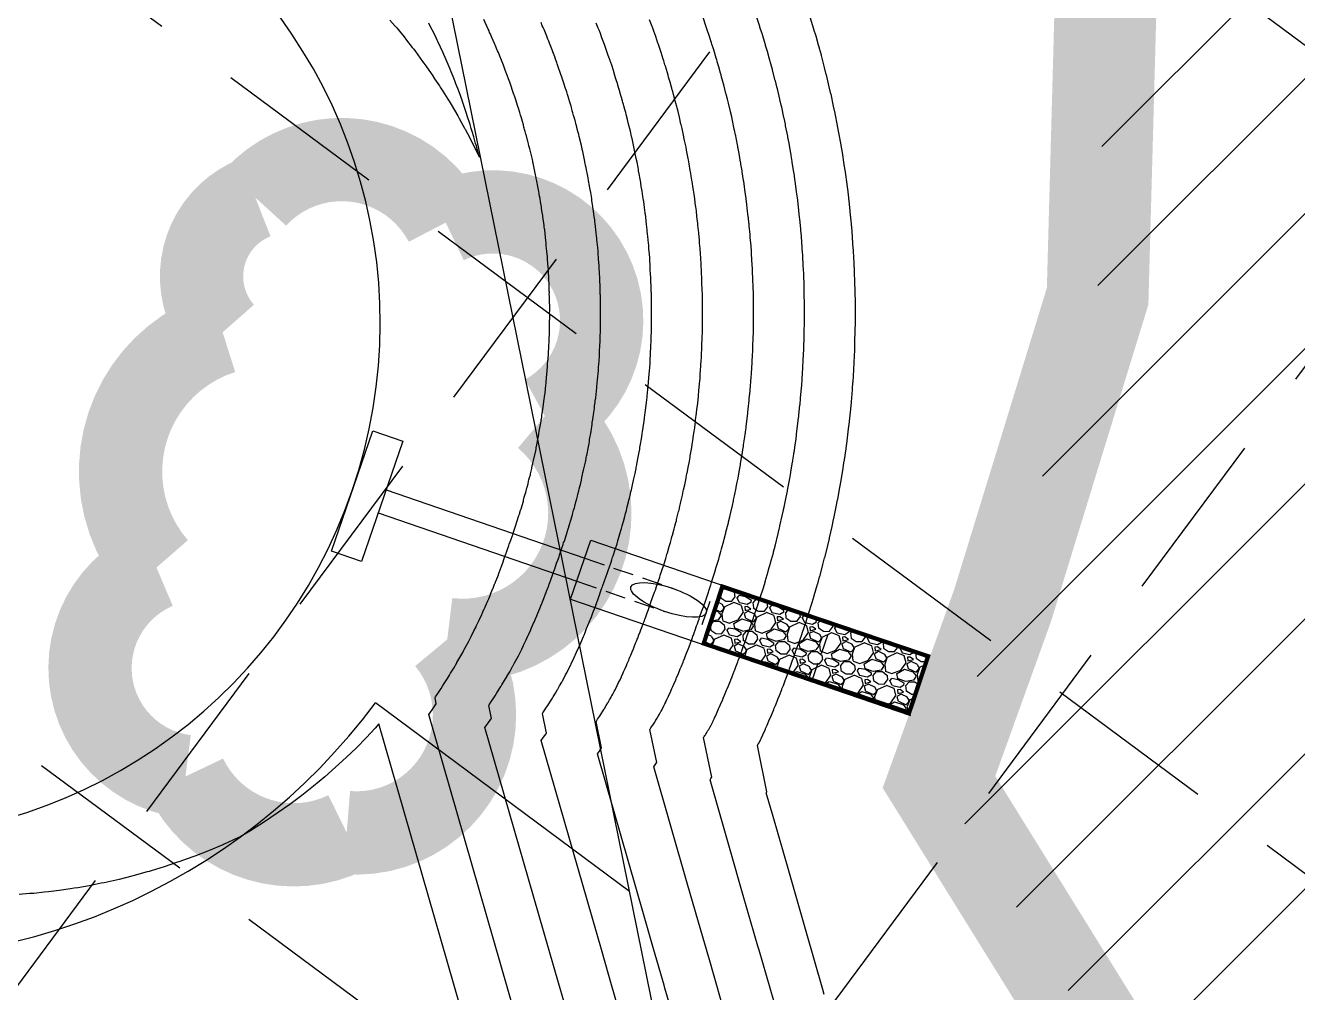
# Model space of a CAD drawing. Header units: feet. Extents: x 2260 to 6199, y 3666 to 7344.
# Drawn here: x 4883.5 to 4983.3, y 4806.1 to 4882 of the extents above; entities that cross this region are included whole.
import ezdxf

# ---------------------------------------------------------------- set-up
doc = ezdxf.new("R2010")
doc.units = ezdxf.units.FT
doc.header["$LTSCALE"] = 40
doc.header["$MEASUREMENT"] = 0
for name, pattern in [('ACAD_ISO02W100', [15, 12, -3]), ('HIDDEN', [0.375, 0.25, -0.125]), ('TIGHTER', [0.06, 0.04, -0.02])]:
    doc.linetypes.add(name, pattern=pattern)
for name, color, linetype in [('BOUNDARY-LINE', 1, 'CONTINUOUS'), ('EOP-PROP', 4, 'CONTINUOUS'), ('GRID', 254, 'HIDDEN'), ('INLET', 3, 'CONTINUOUS'), ('INLET PROTECTION', 5, 'CONTINUOUS'), ('LEGEND', 7, 'CONTINUOUS'), ('PC', 43, 'CONTINUOUS'), ('POND', 5, 'CONTINUOUS'), ('ST-ROW', 2, 'CONTINUOUS'), ('STORM', 3, 'CONTINUOUS')]:
    doc.layers.add(name, color=color, linetype=linetype)

msp = doc.modelspace()

# ---------------------------------------------------------------- hatches: boundary and pattern name
at = {"layer": 'LEGEND', "linetype": 'ACAD_ISO02W100'}
h = msp.add_hatch(dxfattribs=at)
h.set_pattern_fill('GRAVEL', color=240, scale=2.67485, angle=-17.20409, style=0)
h.set_pattern_definition([(210.80871, (4715.2967, 4760.78858), (-27.56176676, -16.66727418), [0.359864, -35.62656]), (167.76561, (4714.98761, 4760.60426), (31.453187594, -6.93873849), [0.617537, -61.136164]), (115.30631, (4714.3841, 4760.73513), (16.84893709, -36.0184508), [0.435433, -43.107964]), (250.06961, (4713.1898, 4760.40489), (18.37830129, 50.31223799), [0.562355, -55.67314]), (275.62961, (4712.9981, 4759.87621), (-3.28199094, 34.61781879), [0.551434, -54.592006]), (340.06961, (4713.05219, 4759.32744), (-50.31223799, 18.37830129), [0.562355, -55.67314]), (20.49011, (4713.58087, 4759.13574), (-41.128786273, -15.26662317), [0.743686, -73.624835]), (55.05121, (4714.2775, 4759.39607), (35.291667266, 50.675612556), [0.702116, -69.509503]), (104.22551, (4714.6797, 4759.97157), (-10.15633935, 39.54645476), [0.56426, -55.861757]), (158.03231, (4714.54104, 4760.51852), (27.31571718, -11.2578766), [0.64419, -31.565268]), (205.193308, (4713.94363, 4760.75951), (-39.36477514, -18.612954092), [0.833077, -82.474644]), (121.61001, (4715.7115, 4759.5961), (-13.13925406, 20.8691124), [0.28434, -28.1497]), (154.26511, (4715.56247, 4759.83824), (31.63487945, -15.39540006), [0.540954, -53.554533]), (207.7959, (4715.0752, 4760.0731), (-0.791157, -2.55517), [0.37828, -3.404527]), (185.9945, (4714.99125, 4760.43513), (14.3581623, 1.1545573), [0.20371, -20.167337]), (274.5973, (4714.78865, 4760.41386), (-0.1816979, 8.4566664), [0.28809, -14.116418]), (13.7597, (4714.81174, 4760.1267), (9.24781975, 2.7368758), [0.46791, -15.129012]), (144.361, (4715.2662, 4760.238), (4.3191844, -4.13748), [0.338344, -8.120274]), (359.18541, (4713.30665, 4760.87273), (27.925166685, -0.24608253), [0.473983, -46.924474]), (53.14211, (4713.78059, 4760.86599), (-18.9233957, -24.94224603), [0.397646, -39.366855]), (275.9945, (4715.42445, 4760.74902), (-1.1545573, 14.3581623), [0.40742, -19.963629]), (326.40641, (4715.467, 4760.34383), (-23.17823572, 15.57706262), [0.473983, -46.924474]), (322.23991, (4712.81613, 4759.28852), (-11.1935415, 9.06611576), [0.457078, -22.396848]), (277.57101, (4713.1775, 4759.00863), (-4.07309721, 32.06265312), [0.38298, -37.91504]), (49.59731, (4714.65885, 4758.18594), (9.0661277, 11.1935319), [0.40742, -19.963629]), (0.14991, (4714.92292, 4758.4962), (-36.3818334, 0.0643795), [0.448388, -44.390265]), (52.23991, (4713.4068, 4758.5736), (-9.06611576, -11.1935415), [0.22854, -22.625388]), (84.1058, (4714.50554, 4758.2334), (0.6094654, 11.0118354), [0.13639, -13.50272]), (148.7597, (4714.51954, 4758.3691), (6.8743545, -4.9286363), [0.551434, -10.477253]), (168.80491, (4714.04807, 4758.65507), (26.34285149, -5.356402824), [0.51103, -50.591902]), (286.486, (4714.7405, 4759.8967), (-0.9728592, 5.9014961), [0.385772, -9.258535]), (335.95311, (4714.85001, 4759.52682), (41.855560377, -18.56002947), [0.67351, -66.677485]), (43.74131, (4715.46507, 4759.25237), (-15.7587782, -14.72155954), [0.275392, -27.26387]), (72.7959, (4715.664, 4759.4428), (-1.764012, 3.346327), [0.16049, -2.51436]), (103.05231, (4714.0207, 4758.74755), (4.68256364, -21.05081747), [0.3716, -36.7886]), (30.80871, (4713.93677, 4759.10955), (27.56176676, 16.66727418), [0.719727, -35.266695]), (342.7959, (4714.555, 4759.4782), (3.346327, 1.764012), [0.69546, -1.97939]), (308.10071, (4715.21928, 4759.27247), (-20.01357452, 25.7977752), [0.42293, -41.870156]), (236.8505, (4715.48025, 4758.93966), (-5.7197977, -9.42952156), [0.389463, -19.083737]), (190.44191, (4715.26728, 4758.61358), (-56.459787835, -10.51973402), [0.634113, -62.777316]), (158.22201, (4714.64367, 4758.49865), (-32.426052716, 12.840198803), [0.67085, -66.414042])])
h.paths.add_polyline_path([(4954.311, 4832.461), (4938.16, 4837.936), (4936.695, 4833.463), (4952.827, 4828.031)])
at = {"layer": 'POND'}
h = msp.add_hatch(dxfattribs=at)
h.set_pattern_fill('ANSI31', color=256, scale=60, style=0)
edge = h.paths.add_edge_path()
edge.add_line((4863.353, 6262.326), (4832.613, 6283.584))
edge.add_line((4832.613, 6283.584), (4828.951, 6094.848))
edge.add_line((4828.951, 6094.848), (4828.265, 6021.936))
edge.add_line((4828.265, 6021.936), (4847.632, 5898.393))
edge.add_line((4847.632, 5898.393), (4848.09, 5787.699))
edge.add_line((4848.09, 5787.699), (4853.68, 5749.385))
edge.add_line((4853.68, 5749.385), (4869.801, 5688.769))
edge.add_line((4869.801, 5688.769), (4874.377, 5637.74))
edge.add_line((4874.377, 5637.74), (4884.838, 5598.232))
edge.add_line((4884.838, 5598.232), (4879.893, 5563.291))
edge.add_line((4879.893, 5563.291), (4875.071, 5535.802))
edge.add_line((4875.071, 5535.802), (4886.827, 5492.93))
edge.add_line((4886.827, 5492.93), (4883.048, 5458.457))
edge.add_line((4883.048, 5458.457), (4889.304, 5416.552))
edge.add_line((4889.304, 5416.552), (4906.429, 5313.795))
edge.add_line((4906.429, 5313.795), (4892.003, 5244.123))
edge.add_line((4892.003, 5244.123), (4898.159, 5209.036))
edge.add_line((4898.159, 5209.036), (4893.387, 5196.187))
edge.add_line((4893.387, 5196.187), (4908.411, 5098.29))
edge.add_line((4908.411, 5098.29), (4924.305, 5022.584))
edge.add_line((4924.305, 5022.584), (4923.267, 4983.396))
edge.add_line((4923.267, 4983.396), (4937.517, 4964.849))
edge.add_line((4937.517, 4964.849), (4969.271, 4921.35))
edge.add_line((4969.271, 4921.35), (4967.618, 4860.729))
edge.add_line((4967.618, 4860.729), (4960.155, 4836.434))
edge.add_line((4960.155, 4836.434), (4955.165, 4822.588))
edge.add_line((4955.165, 4822.588), (4971.989, 4795.467))
edge.add_line((4971.989, 4795.467), (4979.836, 4773.672))
edge.add_line((4979.836, 4773.672), (4989.694, 4738.399))
edge.add_line((4989.694, 4738.399), (4988.655, 4699.211))
edge.add_line((4988.655, 4699.211), (4985.504, 4689.558))
edge.add_line((4985.504, 4689.558), (4978.631, 4658.686))
edge.add_line((4978.631, 4658.686), (4976.821, 4640.048))
edge.add_line((4976.821, 4640.048), (4998.817, 4615.764))
edge.add_line((4998.817, 4615.764), (5014.409, 4588.232))
edge.add_line((5014.409, 4588.232), (5041.935, 4510.338))
edge.add_line((5041.935, 4510.338), (5037.43, 4487.518))
edge.add_line((5037.43, 4487.518), (5039.129, 4428.436))
edge.add_line((5039.129, 4428.436), (5050.174, 4396.851))
edge.add_line((5050.174, 4396.851), (5077.994, 4337.697))
edge.add_line((5077.994, 4337.697), (5172.268, 4069.55))
edge.add_line((5172.268, 4069.55), (5191.801, 4095.126))
edge.add_line((5191.801, 4095.126), (5125.439, 4396.171))
edge.add_line((5125.439, 4396.171), (5117.339, 4487.528))
edge.add_line((5117.339, 4487.528), (5073.413, 4643.969))
edge.add_line((5073.413, 4643.969), (5064.898, 4695.709))
edge.add_line((5064.898, 4695.709), (5032.387, 4796.886))
edge.add_line((5032.387, 4796.886), (5027.788, 4859.492))
edge.add_line((5027.788, 4859.492), (5015.99, 4975.615))
edge.add_line((5015.99, 4975.615), (4999.412, 5007.169))
edge.add_line((4999.412, 5007.169), (4995.839, 5066.284))
edge.add_line((4995.839, 5066.284), (4938.691, 5327.031))
edge.add_line((4938.691, 5327.031), (4957.398, 5595.005))
edge.add_line((4957.398, 5595.005), (4940.454, 5946.721))
edge.add_line((4940.454, 5946.721), (4931.046, 6032.46))
edge.add_line((4931.046, 6032.46), (4906.393, 6095.713))
edge.add_line((4906.393, 6095.713), (4865.821, 6172.045))
edge.add_line((4865.821, 6172.045), (4864.54, 6247.036))

# ---------------------------------------------------------------- linework, layer by layer
at = {"layer": 'BOUNDARY-LINE', "color": 7}
msp.add_line((4981.654, 4563.471), (4903.355, 4949.766), dxfattribs=at)
at = {"layer": 'EOP-PROP', "color": 7}
msp.add_arc((4870.809, 4858.639), 40.5, 271.97371, 133.38201, dxfattribs=at)
at = {"layer": 'GRID', "linetype": 'HIDDEN', "ltscale": 1.35}
for p, q in [((2897.226, 6427.283), (5499.659, 4498.112)), ((2866.11, 6385.308), (5468.543, 4456.137)), ((2834.994, 6343.334), (5437.427, 4414.162)), ((5576.301, 5742.11), (4487.115, 4272.809)), ((5618.275, 5710.994), (4529.089, 4241.693))]:
    msp.add_line(p, q, dxfattribs=at)
at = {"layer": 'INLET', "color": 7}
msp.add_lwpolyline([(4910.728, 4850.174), (4913.092, 4849.359), (4909.835, 4839.905), (4907.471, 4840.719)], close=True, dxfattribs=at)
at = {"layer": 'INLET PROTECTION', "color": 170, "ltscale": 100, "const_width": 6.539}
msp.add_lwpolyline([(4893.742, 4839.426, 0.520567), (4893.742, 4839.426, 0.765195), (4896.02, 4823.024, 0.417879), (4908.672, 4818.617, 0.6649), (4916.566, 4833.784, 0.744833), (4924.229, 4851.314, 0.975642), (4916.446, 4866.512, 0.520567), (4901.503, 4868.479, 0.520567), (4898.939, 4857.898, 0.540264), (4893.742, 4839.426)], format="xyb", close=True, dxfattribs=at)
at = {"layer": 'LEGEND', "color": 240, "const_width": 0.334}
msp.add_lwpolyline([(4954.311, 4832.461), (4938.16, 4837.936), (4936.695, 4833.463), (4952.827, 4828.031)], close=True, dxfattribs=at)
at = {"layer": 'PC', "color": 43, "flags": 128}
for points, elevation in [([(4912.072, 4882.418), (4912.448, 4881.971), (4912.605, 4881.793), (4912.812, 4881.541), (4913.175, 4881.089), (4913.377, 4880.833), (4913.805, 4880.272), (4913.934, 4880.118), (4914.069, 4879.94), (4914.624, 4879.174), (4914.733, 4879.037), (4914.886, 4878.817), (4915.292, 4878.227), (4915.382, 4878.107), (4915.579, 4877.811), (4915.946, 4877.25), (4916.019, 4877.147), (4916.215, 4876.839), (4916.61, 4876.2), (4916.667, 4876.116), (4916.719, 4876.035), (4916.869, 4875.789), (4917.395, 4874.886), (4917.501, 4874.696), (4917.925, 4873.927), (4917.951, 4873.884), (4917.975, 4873.843), (4918.147, 4873.516), (4918.49, 4872.855), (4918.502, 4872.833), (4918.68, 4872.479), (4919.025, 4871.77), (4919.087, 4871.64), (4919.062, 4871.736), (4919.052, 4871.778), (4918.921, 4872.289), (4918.85, 4872.544), (4918.794, 4872.723), (4918.794, 4872.723), (4918.794, 4872.723), (4918.742, 4872.936), (4918.653, 4873.253), (4918.529, 4873.669), (4918.529, 4873.67), (4918.45, 4873.909), (4918.45, 4873.91), (4918.366, 4874.212), (4918.366, 4874.214), (4918.143, 4874.906), (4918.143, 4874.907), (4918.077, 4875.088), (4918.06, 4875.166), (4918.059, 4875.167), (4917.735, 4876.111), (4917.734, 4876.113), (4917.675, 4876.256), (4917.674, 4876.258), (4917.595, 4876.493), (4917.391, 4877.052), (4917.39, 4877.054), (4917.245, 4877.414), (4917.243, 4877.417), (4917.161, 4877.642), (4917.161, 4877.643), (4917.027, 4877.988), (4916.882, 4878.338), (4916.881, 4878.341), (4916.784, 4878.564), (4916.783, 4878.566), (4916.645, 4878.914), (4916.402, 4879.471), (4916.4, 4879.475), (4916.296, 4879.7), (4916.295, 4879.703), (4916.244, 4879.834), (4916.242, 4879.838), (4915.826, 4880.742), (4915.825, 4880.745), (4915.78, 4880.826), (4915.687, 4881.03), (4915.685, 4881.035), (4915.389, 4881.645), (4915.388, 4881.648), (4915.236, 4881.937), (4915.234, 4881.942), (4915.119, 4882.175)], 545), ([(4921.921, 4804.22), (4915.112, 4827.881), (4915.385, 4828.266), (4915.653, 4828.654), (4915.707, 4828.732), (4915.606, 4829.224), (4915.648, 4829.287), (4915.817, 4829.536), (4916.077, 4829.929), (4916.2, 4830.117), (4916.334, 4830.325), (4916.586, 4830.724), (4916.74, 4830.974), (4916.773, 4831.026), (4916.834, 4831.127), (4917.078, 4831.532), (4917.318, 4831.94), (4917.323, 4831.95), (4917.33, 4831.962), (4917.553, 4832.351), (4917.784, 4832.765), (4917.852, 4832.89), (4917.877, 4832.936), (4918.011, 4833.182), (4918.233, 4833.602), (4918.358, 4833.843), (4918.451, 4834.024), (4918.664, 4834.449), (4918.825, 4834.777), (4918.841, 4834.811), (4918.873, 4834.877), (4919.077, 4835.307), (4919.277, 4835.74), (4919.301, 4835.792), (4919.315, 4835.824), (4919.473, 4836.175), (4919.489, 4836.21), (4919.515, 4836.271), (4919.706, 4836.708), (4919.722, 4836.744), (4919.747, 4836.804), (4919.822, 4836.977), (4919.933, 4837.244), (4919.949, 4837.279), (4919.974, 4837.34), (4920.155, 4837.782), (4920.17, 4837.817), (4920.194, 4837.878), (4920.287, 4838.113), (4920.313, 4838.175), (4920.328, 4838.211), (4920.385, 4838.358), (4920.409, 4838.419), (4920.58, 4838.865), (4920.595, 4838.9), (4920.617, 4838.962), (4920.758, 4839.338), (4920.775, 4839.383), (4920.789, 4839.419), (4920.811, 4839.481), (4920.82, 4839.507), (4920.982, 4839.956), (4920.995, 4839.992), (4921.017, 4840.054), (4921.174, 4840.505), (4921.185, 4840.535), (4921.197, 4840.571), (4921.222, 4840.642), (4921.395, 4841.159), (4921.436, 4841.272), (4921.564, 4841.582), (4921.586, 4841.649), (4921.733, 4842.078), (4921.772, 4842.192), (4921.846, 4842.451), (4921.867, 4842.519), (4921.931, 4842.664), (4922.198, 4843.501), (4922.235, 4843.616), (4922.255, 4843.685), (4922.255, 4843.736), (4922.329, 4843.934), (4922.364, 4844.05), (4922.54, 4844.644), (4922.559, 4844.713), (4922.614, 4844.962), (4922.693, 4845.201), (4922.726, 4845.319), (4922.825, 4845.677), (4922.842, 4845.747), (4922.906, 4845.997), (4922.944, 4846.197), (4922.974, 4846.315), (4923.032, 4846.494), (4923.089, 4846.716), (4923.105, 4846.787), (4923.199, 4847.191), (4923.244, 4847.439), (4923.272, 4847.558), (4923.287, 4847.629), (4923.347, 4847.832), (4923.509, 4848.597), (4923.535, 4848.718), (4923.54, 4848.808), (4923.553, 4848.88), (4923.577, 4848.93), (4923.732, 4849.742), (4923.756, 4849.865), (4923.767, 4849.937), (4923.79, 4850.136), (4923.811, 4850.259), (4923.863, 4850.498), (4923.936, 4850.923), (4923.946, 4850.996), (4923.947, 4851.003), (4923.981, 4851.229), (4923.997, 4851.405), (4924.014, 4851.522), (4924.055, 4851.717), (4924.095, 4851.985), (4924.104, 4852.058), (4924.153, 4852.432), (4924.172, 4852.665), (4924.188, 4852.789), (4924.196, 4852.863), (4924.24, 4853.124), (4924.31, 4853.761), (4924.324, 4853.886), (4924.331, 4854.061), (4924.337, 4854.135), (4924.356, 4854.192), (4924.367, 4854.319), (4924.445, 4855.189), (4924.449, 4855.263), (4924.449, 4855.41), (4924.475, 4855.635), (4924.484, 4855.762), (4924.518, 4856.261), (4924.522, 4856.336), (4924.529, 4856.687), (4924.536, 4856.814), (4924.537, 4856.89), (4924.557, 4857.097), (4924.573, 4857.411), (4924.582, 4857.75), (4924.586, 4857.879), (4924.583, 4858.094), (4924.583, 4858.169), (4924.602, 4858.486), (4924.603, 4858.616), (4924.608, 4859.167), (4924.607, 4859.244), (4924.599, 4859.45), (4924.61, 4859.562), (4924.608, 4859.693), (4924.599, 4860.562), (4924.596, 4860.639), (4924.583, 4860.73), (4924.579, 4860.861), (4924.583, 4861.052), (4924.579, 4861.128), (4924.561, 4861.715), (4924.537, 4862.01), (4924.531, 4862.141), (4924.528, 4862.357), (4924.522, 4862.433), (4924.504, 4862.791), (4924.483, 4863.092), (4924.473, 4863.224), (4924.451, 4863.42), (4924.444, 4863.496), (4924.441, 4863.651), (4924.426, 4863.866), (4924.414, 4863.998), (4924.37, 4864.479), (4924.342, 4864.696), (4924.333, 4864.773), (4924.326, 4864.939), (4924.311, 4865.072), (4924.215, 4865.933), (4924.205, 4866.01), (4924.191, 4866.046), (4924.185, 4866.16), (4924.167, 4866.294), (4924.074, 4867.002), (4924.062, 4867.079), (4924.018, 4867.316), (4923.998, 4867.449), (4923.972, 4867.668), (4923.959, 4867.745), (4923.898, 4868.145), (4923.853, 4868.406), (4923.816, 4868.581), (4923.793, 4868.715), (4923.777, 4868.792), (4923.755, 4868.962), (4923.712, 4869.208), (4923.686, 4869.342), (4923.606, 4869.76), (4923.557, 4869.975), (4923.54, 4870.052), (4923.505, 4870.267), (4923.477, 4870.402), (4923.311, 4871.175), (4923.292, 4871.253), (4923.273, 4871.306), (4923.277, 4871.323), (4923.246, 4871.457), (4923.049, 4872.296), (4923.028, 4872.374), (4922.976, 4872.553), (4922.941, 4872.687), (4922.893, 4872.902), (4922.871, 4872.979), (4922.758, 4873.42), (4922.748, 4873.455), (4922.687, 4873.674), (4922.639, 4873.827), (4922.612, 4873.927), (4922.588, 4874.004), (4922.543, 4874.187), (4922.467, 4874.46), (4922.36, 4874.818), (4922.32, 4874.952), (4922.252, 4875.158), (4922.227, 4875.235), (4922.155, 4875.495), (4922.112, 4875.629), (4921.92, 4876.225), (4921.894, 4876.302), (4921.837, 4876.457), (4921.822, 4876.524), (4921.776, 4876.658), (4921.497, 4877.47), (4921.469, 4877.546), (4921.418, 4877.669), (4921.369, 4877.803), (4921.301, 4878.005), (4921.125, 4878.485), (4921.095, 4878.561), (4920.97, 4878.871), (4920.918, 4879.004), (4920.848, 4879.197), (4920.816, 4879.273), (4920.701, 4879.569), (4920.577, 4879.87), (4920.522, 4880.003), (4920.439, 4880.195), (4920.405, 4880.27), (4920.286, 4880.569), (4920.078, 4881.047), (4920.02, 4881.18), (4919.931, 4881.373), (4919.896, 4881.448), (4919.852, 4881.561), (4919.791, 4881.693), (4919.434, 4882.469)], 544), ([(4925.733, 4805.297), (4925.293, 4806.828), (4919.528, 4826.858), (4919.759, 4827.184), (4919.986, 4827.512), (4920.032, 4827.579), (4919.822, 4828.596), (4919.858, 4828.649), (4920.001, 4828.86), (4920.222, 4829.193), (4920.325, 4829.352), (4920.439, 4829.528), (4920.652, 4829.866), (4920.783, 4830.078), (4920.81, 4830.121), (4920.862, 4830.207), (4921.069, 4830.55), (4921.272, 4830.895), (4921.277, 4830.904), (4921.282, 4830.914), (4921.471, 4831.244), (4921.667, 4831.594), (4921.724, 4831.699), (4921.745, 4831.739), (4921.858, 4831.947), (4922.047, 4832.302), (4922.152, 4832.507), (4922.231, 4832.66), (4922.412, 4833.019), (4922.547, 4833.297), (4922.562, 4833.326), (4922.588, 4833.381), (4922.761, 4833.745), (4922.931, 4834.112), (4922.951, 4834.156), (4922.963, 4834.183), (4923.096, 4834.48), (4923.13, 4834.555), (4923.186, 4834.682), (4923.347, 4835.053), (4923.381, 4835.128), (4923.435, 4835.256), (4923.498, 4835.403), (4923.592, 4835.628), (4923.625, 4835.704), (4923.678, 4835.832), (4923.831, 4836.206), (4923.863, 4836.282), (4923.915, 4836.411), (4923.994, 4836.609), (4924.015, 4836.662), (4924.046, 4836.738), (4924.095, 4836.862), (4924.145, 4836.992), (4924.29, 4837.369), (4924.32, 4837.445), (4924.369, 4837.575), (4924.488, 4837.894), (4924.503, 4837.932), (4924.532, 4838.009), (4924.579, 4838.139), (4924.586, 4838.161), (4924.723, 4838.542), (4924.752, 4838.618), (4924.798, 4838.749), (4924.93, 4839.131), (4924.954, 4839.196), (4924.98, 4839.272), (4925.001, 4839.333), (4925.148, 4839.77), (4925.235, 4840.01), (4925.343, 4840.272), (4925.391, 4840.416), (4925.515, 4840.778), (4925.598, 4841.021), (4925.66, 4841.24), (4925.705, 4841.384), (4925.76, 4841.506), (4925.986, 4842.214), (4926.064, 4842.459), (4926.106, 4842.604), (4926.106, 4842.648), (4926.169, 4842.815), (4926.242, 4843.061), (4926.391, 4843.563), (4926.431, 4843.71), (4926.478, 4843.92), (4926.545, 4844.122), (4926.613, 4844.37), (4926.697, 4844.674), (4926.733, 4844.821), (4926.787, 4845.032), (4926.82, 4845.201), (4926.883, 4845.451), (4926.932, 4845.602), (4926.98, 4845.791), (4927.014, 4845.939), (4927.093, 4846.281), (4927.132, 4846.49), (4927.19, 4846.742), (4927.221, 4846.891), (4927.272, 4847.063), (4927.409, 4847.709), (4927.463, 4847.963), (4927.467, 4848.039), (4927.495, 4848.189), (4927.515, 4848.231), (4927.647, 4848.918), (4927.695, 4849.174), (4927.72, 4849.325), (4927.739, 4849.494), (4927.783, 4849.75), (4927.827, 4849.952), (4927.889, 4850.311), (4927.911, 4850.463), (4927.913, 4850.478), (4927.942, 4850.669), (4927.955, 4850.818), (4927.991, 4851.061), (4928.025, 4851.226), (4928.059, 4851.452), (4928.078, 4851.605), (4928.119, 4851.921), (4928.136, 4852.117), (4928.169, 4852.377), (4928.185, 4852.53), (4928.223, 4852.75), (4928.282, 4853.288), (4928.31, 4853.549), (4928.317, 4853.696), (4928.329, 4853.85), (4928.345, 4853.898), (4928.368, 4854.16), (4928.434, 4854.895), (4928.444, 4855.049), (4928.443, 4855.173), (4928.465, 4855.363), (4928.484, 4855.626), (4928.513, 4856.047), (4928.519, 4856.202), (4928.526, 4856.498), (4928.539, 4856.762), (4928.542, 4856.917), (4928.559, 4857.092), (4928.572, 4857.356), (4928.581, 4857.643), (4928.588, 4857.908), (4928.586, 4858.089), (4928.586, 4858.245), (4928.602, 4858.512), (4928.604, 4858.778), (4928.608, 4859.243), (4928.606, 4859.399), (4928.599, 4859.573), (4928.608, 4859.668), (4928.605, 4859.935), (4928.597, 4860.668), (4928.592, 4860.825), (4928.581, 4860.902), (4928.573, 4861.169), (4928.576, 4861.33), (4928.567, 4861.486), (4928.552, 4861.981), (4928.532, 4862.229), (4928.519, 4862.497), (4928.516, 4862.679), (4928.504, 4862.835), (4928.489, 4863.136), (4928.471, 4863.39), (4928.452, 4863.659), (4928.434, 4863.823), (4928.418, 4863.98), (4928.416, 4864.11), (4928.403, 4864.29), (4928.379, 4864.56), (4928.342, 4864.965), (4928.318, 4865.147), (4928.3, 4865.304), (4928.294, 4865.443), (4928.264, 4865.713), (4928.183, 4866.437), (4928.162, 4866.594), (4928.15, 4866.624), (4928.145, 4866.72), (4928.11, 4866.99), (4928.031, 4867.585), (4928.007, 4867.742), (4927.97, 4867.941), (4927.929, 4868.211), (4927.907, 4868.395), (4927.88, 4868.551), (4927.828, 4868.887), (4927.791, 4869.106), (4927.76, 4869.253), (4927.713, 4869.523), (4927.682, 4869.679), (4927.663, 4869.822), (4927.627, 4870.028), (4927.575, 4870.298), (4927.507, 4870.649), (4927.467, 4870.829), (4927.432, 4870.985), (4927.403, 4871.165), (4927.346, 4871.435), (4927.207, 4872.085), (4927.169, 4872.24), (4927.153, 4872.284), (4927.157, 4872.299), (4927.093, 4872.568), (4926.928, 4873.272), (4926.887, 4873.427), (4926.843, 4873.577), (4926.774, 4873.846), (4926.733, 4874.026), (4926.69, 4874.18), (4926.595, 4874.55), (4926.576, 4874.62), (4926.525, 4874.804), (4926.484, 4874.932), (4926.429, 4875.131), (4926.382, 4875.284), (4926.344, 4875.438), (4926.281, 4875.667), (4926.191, 4875.967), (4926.111, 4876.235), (4926.054, 4876.407), (4926.004, 4876.56), (4925.944, 4876.778), (4925.858, 4877.045), (4925.698, 4877.544), (4925.644, 4877.696), (4925.597, 4877.826), (4925.585, 4877.882), (4925.493, 4878.148), (4925.26, 4878.828), (4925.203, 4878.979), (4925.161, 4879.082), (4925.064, 4879.347), (4925.007, 4879.516), (4924.859, 4879.918), (4924.8, 4880.069), (4924.695, 4880.328), (4924.593, 4880.592), (4924.534, 4880.753), (4924.471, 4880.903), (4924.375, 4881.15), (4924.271, 4881.402), (4924.163, 4881.665), (4924.093, 4881.825), (4924.028, 4881.973), (4923.928, 4882.224)], 543), ([(4929.907, 4805.116), (4929.251, 4807.395), (4928.664, 4809.436), (4923.944, 4825.835), (4924.133, 4826.102), (4924.319, 4826.371), (4924.357, 4826.425), (4924.039, 4827.968), (4924.069, 4828.012), (4924.186, 4828.184), (4924.366, 4828.457), (4924.451, 4828.587), (4924.544, 4828.731), (4924.719, 4829.008), (4924.826, 4829.181), (4924.848, 4829.217), (4924.891, 4829.287), (4925.06, 4829.568), (4925.226, 4829.851), (4925.23, 4829.858), (4925.235, 4829.866), (4925.389, 4830.136), (4925.549, 4830.423), (4925.596, 4830.509), (4925.613, 4830.541), (4925.706, 4830.711), (4925.86, 4831.002), (4925.947, 4831.17), (4926.011, 4831.295), (4926.159, 4831.589), (4926.27, 4831.817), (4926.282, 4831.84), (4926.304, 4831.886), (4926.445, 4832.184), (4926.584, 4832.484), (4926.6, 4832.52), (4926.61, 4832.542), (4926.719, 4832.785), (4926.772, 4832.9), (4926.857, 4833.094), (4926.989, 4833.397), (4927.04, 4833.512), (4927.123, 4833.708), (4927.174, 4833.828), (4927.252, 4834.012), (4927.302, 4834.128), (4927.383, 4834.324), (4927.508, 4834.63), (4927.557, 4834.746), (4927.635, 4834.943), (4927.7, 4835.106), (4927.718, 4835.149), (4927.765, 4835.265), (4927.805, 4835.367), (4927.881, 4835.565), (4928, 4835.874), (4928.046, 4835.99), (4928.121, 4836.189), (4928.218, 4836.45), (4928.23, 4836.481), (4928.275, 4836.598), (4928.347, 4836.798), (4928.353, 4836.816), (4928.465, 4837.127), (4928.509, 4837.245), (4928.578, 4837.445), (4928.687, 4837.757), (4928.723, 4837.857), (4928.764, 4837.974), (4928.781, 4838.023), (4928.9, 4838.381), (4929.034, 4838.748), (4929.123, 4838.963), (4929.196, 4839.182), (4929.297, 4839.478), (4929.424, 4839.849), (4929.475, 4840.028), (4929.544, 4840.249), (4929.588, 4840.349), (4929.773, 4840.928), (4929.893, 4841.301), (4929.957, 4841.524), (4929.958, 4841.559), (4930.009, 4841.696), (4930.121, 4842.072), (4930.243, 4842.482), (4930.303, 4842.706), (4930.341, 4842.878), (4930.396, 4843.043), (4930.501, 4843.422), (4930.569, 4843.67), (4930.625, 4843.895), (4930.669, 4844.068), (4930.695, 4844.206), (4930.792, 4844.588), (4930.832, 4844.711), (4930.871, 4844.865), (4930.923, 4845.091), (4930.988, 4845.37), (4931.019, 4845.541), (4931.109, 4845.925), (4931.156, 4846.153), (4931.197, 4846.293), (4931.309, 4846.821), (4931.391, 4847.208), (4931.395, 4847.27), (4931.437, 4847.499), (4931.454, 4847.533), (4931.561, 4848.094), (4931.635, 4848.483), (4931.673, 4848.713), (4931.689, 4848.851), (4931.755, 4849.241), (4931.792, 4849.406), (4931.842, 4849.699), (4931.875, 4849.93), (4931.878, 4849.953), (4931.902, 4850.109), (4931.913, 4850.23), (4931.968, 4850.6), (4931.996, 4850.735), (4932.024, 4850.919), (4932.052, 4851.152), (4932.086, 4851.409), (4932.099, 4851.57), (4932.15, 4851.964), (4932.175, 4852.197), (4932.205, 4852.376), (4932.253, 4852.815), (4932.297, 4853.211), (4932.302, 4853.331), (4932.321, 4853.565), (4932.334, 4853.604), (4932.369, 4854.002), (4932.423, 4854.601), (4932.438, 4854.835), (4932.437, 4854.936), (4932.456, 4855.091), (4932.483, 4855.49), (4932.507, 4855.833), (4932.517, 4856.068), (4932.522, 4856.309), (4932.542, 4856.709), (4932.548, 4856.944), (4932.561, 4857.087), (4932.572, 4857.302), (4932.579, 4857.535), (4932.59, 4857.937), (4932.588, 4858.084), (4932.589, 4858.32), (4932.602, 4858.538), (4932.605, 4858.941), (4932.609, 4859.319), (4932.605, 4859.555), (4932.599, 4859.697), (4932.607, 4859.774), (4932.603, 4860.178), (4932.596, 4860.774), (4932.587, 4861.01), (4932.579, 4861.073), (4932.566, 4861.478), (4932.569, 4861.608), (4932.556, 4861.845), (4932.543, 4862.246), (4932.527, 4862.448), (4932.506, 4862.853), (4932.505, 4863.001), (4932.487, 4863.237), (4932.474, 4863.482), (4932.46, 4863.687), (4932.431, 4864.094), (4932.416, 4864.227), (4932.393, 4864.463), (4932.391, 4864.569), (4932.381, 4864.715), (4932.343, 4865.122), (4932.314, 4865.451), (4932.294, 4865.598), (4932.267, 4865.834), (4932.262, 4865.948), (4932.217, 4866.354), (4932.151, 4866.941), (4932.119, 4867.177), (4932.109, 4867.202), (4932.106, 4867.28), (4932.052, 4867.687), (4931.989, 4868.169), (4931.951, 4868.404), (4931.922, 4868.566), (4931.86, 4868.972), (4931.842, 4869.121), (4931.8, 4869.356), (4931.759, 4869.628), (4931.729, 4869.805), (4931.703, 4869.924), (4931.633, 4870.331), (4931.587, 4870.565), (4931.571, 4870.681), (4931.542, 4870.848), (4931.464, 4871.254), (4931.409, 4871.538), (4931.376, 4871.684), (4931.325, 4871.917), (4931.301, 4872.064), (4931.214, 4872.469), (4931.102, 4872.994), (4931.046, 4873.227), (4931.033, 4873.263), (4931.036, 4873.274), (4930.941, 4873.679), (4930.807, 4874.248), (4930.746, 4874.48), (4930.71, 4874.601), (4930.607, 4875.005), (4930.574, 4875.151), (4930.509, 4875.382), (4930.432, 4875.68), (4930.403, 4875.785), (4930.362, 4875.933), (4930.329, 4876.037), (4930.246, 4876.335), (4930.176, 4876.565), (4930.146, 4876.689), (4930.094, 4876.874), (4930.022, 4877.115), (4929.902, 4877.517), (4929.856, 4877.656), (4929.781, 4877.885), (4929.732, 4878.061), (4929.604, 4878.46), (4929.475, 4878.863), (4929.395, 4879.09), (4929.357, 4879.195), (4929.347, 4879.24), (4929.21, 4879.639), (4929.022, 4880.186), (4928.938, 4880.412), (4928.903, 4880.495), (4928.758, 4880.892), (4928.712, 4881.028), (4928.594, 4881.352), (4928.505, 4881.576), (4928.421, 4881.785), (4928.267, 4882.179)], 542), ([(4934.474, 4803.569), (4933.656, 4806.41), (4933.589, 4806.644), (4932.769, 4809.492), (4932.035, 4812.043), (4928.36, 4824.812), (4928.508, 4825.02), (4928.653, 4825.229), (4928.681, 4825.272), (4928.256, 4827.341), (4928.279, 4827.375), (4928.37, 4827.509), (4928.511, 4827.721), (4928.577, 4827.822), (4928.649, 4827.934), (4928.785, 4828.15), (4928.868, 4828.285), (4928.886, 4828.313), (4928.919, 4828.367), (4929.05, 4828.586), (4929.18, 4828.806), (4929.183, 4828.811), (4929.187, 4828.818), (4929.307, 4829.028), (4929.431, 4829.251), (4929.468, 4829.318), (4929.482, 4829.343), (4929.554, 4829.476), (4929.674, 4829.702), (4929.741, 4829.833), (4929.791, 4829.93), (4929.906, 4830.16), (4929.993, 4830.337), (4930.002, 4830.355), (4930.019, 4830.39), (4930.129, 4830.622), (4930.237, 4830.856), (4930.25, 4830.884), (4930.257, 4830.902), (4930.342, 4831.09), (4930.413, 4831.244), (4930.527, 4831.506), (4930.63, 4831.742), (4930.699, 4831.897), (4930.811, 4832.16), (4930.851, 4832.253), (4930.911, 4832.397), (4930.978, 4832.552), (4931.087, 4832.816), (4931.184, 4833.054), (4931.25, 4833.21), (4931.356, 4833.476), (4931.406, 4833.602), (4931.42, 4833.636), (4931.484, 4833.792), (4931.515, 4833.871), (4931.618, 4834.138), (4931.71, 4834.378), (4931.772, 4834.535), (4931.872, 4834.803), (4931.948, 4835.006), (4931.957, 4835.03), (4932.018, 4835.188), (4932.115, 4835.457), (4932.119, 4835.471), (4932.207, 4835.712), (4932.265, 4835.871), (4932.359, 4836.141), (4932.444, 4836.384), (4932.492, 4836.518), (4932.547, 4836.675), (4932.56, 4836.713), (4932.653, 4836.991), (4932.833, 4837.486), (4932.902, 4837.653), (4933.001, 4837.948), (4933.08, 4838.178), (4933.25, 4838.677), (4933.29, 4838.817), (4933.383, 4839.113), (4933.417, 4839.191), (4933.561, 4839.641), (4933.722, 4840.144), (4933.809, 4840.443), (4933.809, 4840.47), (4933.848, 4840.576), (4933.999, 4841.083), (4934.094, 4841.402), (4934.175, 4841.703), (4934.205, 4841.836), (4934.247, 4841.964), (4934.388, 4842.474), (4934.441, 4842.667), (4934.516, 4842.97), (4934.55, 4843.103), (4934.571, 4843.211), (4934.701, 4843.724), (4934.732, 4843.82), (4934.763, 4843.939), (4934.832, 4844.244), (4934.883, 4844.46), (4934.907, 4844.593), (4935.027, 4845.109), (4935.09, 4845.415), (4935.122, 4845.524), (4935.209, 4845.933), (4935.32, 4846.453), (4935.322, 4846.501), (4935.38, 4846.809), (4935.392, 4846.835), (4935.475, 4847.27), (4935.575, 4847.792), (4935.626, 4848.101), (4935.638, 4848.208), (4935.728, 4848.732), (4935.756, 4848.86), (4935.795, 4849.087), (4935.839, 4849.398), (4935.844, 4849.428), (4935.862, 4849.549), (4935.87, 4849.643), (4935.945, 4850.14), (4935.966, 4850.244), (4935.988, 4850.387), (4936.027, 4850.698), (4936.053, 4850.898), (4936.063, 4851.022), (4936.132, 4851.551), (4936.164, 4851.864), (4936.188, 4852.003), (4936.225, 4852.342), (4936.283, 4852.874), (4936.287, 4852.966), (4936.313, 4853.28), (4936.323, 4853.31), (4936.371, 4853.844), (4936.412, 4854.307), (4936.432, 4854.621), (4936.432, 4854.699), (4936.446, 4854.818), (4936.483, 4855.353), (4936.501, 4855.619), (4936.515, 4855.934), (4936.519, 4856.12), (4936.545, 4856.656), (4936.553, 4856.971), (4936.563, 4857.082), (4936.571, 4857.248), (4936.577, 4857.428), (4936.592, 4857.966), (4936.591, 4858.08), (4936.592, 4858.396), (4936.602, 4858.563), (4936.607, 4859.103), (4936.609, 4859.395), (4936.604, 4859.711), (4936.6, 4859.82), (4936.606, 4859.88), (4936.6, 4860.421), (4936.595, 4860.88), (4936.583, 4861.196), (4936.576, 4861.244), (4936.56, 4861.786), (4936.562, 4861.886), (4936.544, 4862.203), (4936.534, 4862.512), (4936.522, 4862.667), (4936.494, 4863.209), (4936.493, 4863.323), (4936.469, 4863.639), (4936.459, 4863.827), (4936.448, 4863.985), (4936.409, 4864.528), (4936.398, 4864.631), (4936.367, 4864.947), (4936.366, 4865.028), (4936.358, 4865.14), (4936.308, 4865.684), (4936.285, 4865.936), (4936.271, 4866.05), (4936.234, 4866.365), (4936.23, 4866.452), (4936.17, 4866.996), (4936.119, 4867.446), (4936.076, 4867.761), (4936.069, 4867.78), (4936.066, 4867.84), (4935.994, 4868.383), (4935.946, 4868.753), (4935.896, 4869.067), (4935.873, 4869.191), (4935.791, 4869.734), (4935.777, 4869.848), (4935.721, 4870.161), (4935.69, 4870.369), (4935.666, 4870.505), (4935.647, 4870.596), (4935.553, 4871.139), (4935.491, 4871.452), (4935.479, 4871.54), (4935.457, 4871.668), (4935.353, 4872.21), (4935.311, 4872.427), (4935.286, 4872.538), (4935.217, 4872.85), (4935.199, 4872.962), (4935.083, 4873.503), (4934.998, 4873.903), (4934.923, 4874.214), (4934.912, 4874.241), (4934.915, 4874.25), (4934.788, 4874.79), (4934.686, 4875.224), (4934.605, 4875.533), (4934.578, 4875.626), (4934.44, 4876.164), (4934.415, 4876.275), (4934.327, 4876.583), (4934.269, 4876.81), (4934.23, 4876.95), (4934.199, 4877.063), (4934.174, 4877.142), (4934.064, 4877.539), (4933.97, 4877.845), (4933.947, 4877.94), (4933.908, 4878.08), (4933.853, 4878.264), (4933.693, 4878.799), (4933.658, 4878.905), (4933.558, 4879.21), (4933.521, 4879.343), (4933.35, 4879.876), (4933.252, 4880.181), (4933.146, 4880.485), (4933.117, 4880.564), (4933.109, 4880.599), (4932.927, 4881.129), (4932.784, 4881.544), (4932.672, 4881.846), (4932.646, 4881.909), (4932.453, 4882.436)], 541), ([(4938.333, 4804.481), (4937.352, 4807.891), (4937.271, 4808.171), (4936.287, 4811.59), (4935.406, 4814.651), (4932.777, 4823.789), (4932.882, 4823.938), (4932.986, 4824.088), (4933.006, 4824.118), (4932.473, 4826.713), (4932.489, 4826.737), (4932.554, 4826.833), (4932.655, 4826.985), (4932.702, 4827.057), (4932.754, 4827.138), (4932.851, 4827.292), (4932.911, 4827.388), (4932.923, 4827.408), (4932.947, 4827.447), (4933.041, 4827.604), (4933.134, 4827.761), (4933.136, 4827.765), (4933.139, 4827.77), (4933.225, 4827.92), (4933.314, 4828.08), (4933.34, 4828.128), (4933.35, 4828.146), (4933.401, 4828.241), (4933.487, 4828.403), (4933.535, 4828.496), (4933.571, 4828.566), (4933.653, 4828.73), (4933.715, 4828.856), (4933.722, 4828.869), (4933.734, 4828.895), (4933.813, 4829.061), (4933.89, 4829.228), (4933.899, 4829.248), (4933.905, 4829.261), (4933.966, 4829.396), (4934.055, 4829.589), (4934.198, 4829.918), (4934.272, 4830.087), (4934.359, 4830.281), (4934.498, 4830.612), (4934.527, 4830.679), (4934.57, 4830.781), (4934.655, 4830.976), (4934.791, 4831.309), (4934.861, 4831.479), (4934.944, 4831.675), (4935.076, 4832.008), (4935.112, 4832.099), (4935.122, 4832.122), (4935.203, 4832.319), (4935.225, 4832.376), (4935.354, 4832.711), (4935.42, 4832.883), (4935.498, 4833.08), (4935.624, 4833.417), (4935.678, 4833.562), (4935.684, 4833.579), (4935.761, 4833.777), (4935.883, 4834.115), (4935.886, 4834.125), (4935.948, 4834.298), (4936.022, 4834.497), (4936.14, 4834.837), (4936.201, 4835.01), (4936.261, 4835.179), (4936.33, 4835.376), (4936.34, 4835.404), (4936.406, 4835.602), (4936.633, 4836.224), (4936.682, 4836.343), (4936.806, 4836.714), (4936.862, 4836.878), (4937.076, 4837.506), (4937.105, 4837.605), (4937.222, 4837.978), (4937.246, 4838.034), (4937.348, 4838.354), (4937.55, 4838.986), (4937.66, 4839.362), (4937.66, 4839.382), (4937.688, 4839.457), (4937.878, 4840.094), (4937.945, 4840.321), (4938.047, 4840.699), (4938.068, 4840.794), (4938.098, 4840.885), (4938.275, 4841.526), (4938.313, 4841.663), (4938.408, 4842.044), (4938.432, 4842.139), (4938.447, 4842.215), (4938.611, 4842.86), (4938.633, 4842.928), (4938.654, 4843.013), (4938.741, 4843.396), (4938.777, 4843.55), (4938.794, 4843.644), (4938.946, 4844.293), (4939.025, 4844.677), (4939.048, 4844.754), (4939.109, 4845.045), (4939.248, 4845.697), (4939.25, 4845.732), (4939.322, 4846.118), (4939.331, 4846.137), (4939.39, 4846.446), (4939.515, 4847.101), (4939.579, 4847.49), (4939.588, 4847.565), (4939.7, 4848.224), (4939.72, 4848.314), (4939.747, 4848.475), (4939.804, 4848.865), (4939.81, 4848.903), (4939.822, 4848.989), (4939.828, 4849.055), (4939.922, 4849.679), (4939.937, 4849.753), (4939.952, 4849.854), (4940.001, 4850.245), (4940.019, 4850.386), (4940.027, 4850.474), (4940.113, 4851.138), (4940.154, 4851.531), (4940.17, 4851.629), (4940.197, 4851.869), (4940.27, 4852.536), (4940.273, 4852.602), (4940.305, 4852.995), (4940.312, 4853.016), (4940.372, 4853.685), (4940.401, 4854.013), (4940.426, 4854.407), (4940.426, 4854.462), (4940.436, 4854.546), (4940.482, 4855.217), (4940.495, 4855.404), (4940.513, 4855.799), (4940.516, 4855.931), (4940.549, 4856.603), (4940.558, 4856.999), (4940.565, 4857.076), (4940.571, 4857.194), (4940.575, 4857.321), (4940.594, 4857.995), (4940.593, 4858.075), (4940.595, 4858.471), (4940.602, 4858.589), (4940.608, 4859.266), (4940.61, 4859.471), (4940.603, 4859.867), (4940.6, 4859.944), (4940.604, 4859.985), (4940.597, 4860.663), (4940.593, 4860.985), (4940.579, 4861.382), (4940.574, 4861.415), (4940.553, 4862.094), (4940.555, 4862.165), (4940.532, 4862.561), (4940.526, 4862.777), (4940.517, 4862.886), (4940.482, 4863.566), (4940.481, 4863.645), (4940.451, 4864.041), (4940.444, 4864.172), (4940.436, 4864.283), (4940.388, 4864.963), (4940.38, 4865.035), (4940.342, 4865.43), (4940.341, 4865.487), (4940.335, 4865.565), (4940.273, 4866.246), (4940.257, 4866.422), (4940.247, 4866.501), (4940.201, 4866.896), (4940.198, 4866.956), (4940.122, 4867.637), (4940.088, 4867.95), (4940.033, 4868.345), (4940.028, 4868.358), (4940.026, 4868.399), (4939.937, 4869.08), (4939.903, 4869.336), (4939.841, 4869.73), (4939.825, 4869.815), (4939.722, 4870.495), (4939.712, 4870.574), (4939.642, 4870.967), (4939.62, 4871.111), (4939.604, 4871.205), (4939.591, 4871.268), (4939.474, 4871.947), (4939.396, 4872.338), (4939.388, 4872.399), (4939.373, 4872.488), (4939.241, 4873.166), (4939.213, 4873.316), (4939.195, 4873.393), (4939.109, 4873.783), (4939.097, 4873.86), (4938.952, 4874.537), (4938.893, 4874.813), (4938.799, 4875.201), (4938.792, 4875.22), (4938.794, 4875.226), (4938.635, 4875.901), (4938.565, 4876.2), (4938.464, 4876.586), (4938.445, 4876.65), (4938.273, 4877.323), (4938.255, 4877.399), (4938.146, 4877.784), (4938.106, 4877.94), (4938.058, 4878.115), (4938.036, 4878.193), (4938.019, 4878.247), (4937.881, 4878.743), (4937.764, 4879.126), (4937.748, 4879.191), (4937.722, 4879.287), (4937.684, 4879.413), (4937.484, 4880.081), (4937.46, 4880.154), (4937.335, 4880.535), (4937.31, 4880.626), (4937.096, 4881.292), (4937.029, 4881.5), (4936.897, 4881.879), (4936.877, 4881.933), (4936.872, 4881.957), (4936.644, 4882.619)], 540), ([(4942.192, 4805.394), (4941.047, 4809.372), (4940.953, 4809.699), (4939.805, 4813.688), (4938.778, 4817.259), (4937.193, 4822.766), (4937.256, 4822.856), (4937.319, 4822.946), (4937.331, 4822.965), (4936.69, 4826.085), (4936.7, 4826.1), (4936.739, 4826.157), (4936.799, 4826.249), (4936.828, 4826.293), (4936.859, 4826.341), (4936.918, 4826.434), (4936.954, 4826.492), (4936.961, 4826.504), (4936.975, 4826.527), (4937.032, 4826.622), (4937.088, 4826.716), (4937.089, 4826.719), (4937.091, 4826.722), (4937.142, 4826.812), (4937.196, 4826.908), (4937.212, 4826.937), (4937.218, 4826.948), (4937.249, 4827.005), (4937.301, 4827.103), (4937.33, 4827.159), (4937.351, 4827.201), (4937.401, 4827.3), (4937.438, 4827.376), (4937.442, 4827.384), (4937.449, 4827.399), (4937.497, 4827.499), (4937.543, 4827.6), (4937.549, 4827.612), (4937.552, 4827.62), (4937.589, 4827.701), (4937.696, 4827.934), (4937.869, 4828.33), (4937.913, 4828.432), (4938.018, 4828.665), (4938.186, 4829.064), (4938.203, 4829.104), (4938.229, 4829.166), (4938.332, 4829.401), (4938.496, 4829.801), (4938.538, 4829.903), (4938.637, 4830.139), (4938.797, 4830.541), (4938.819, 4830.595), (4938.824, 4830.609), (4938.922, 4830.846), (4938.935, 4830.88), (4939.09, 4831.284), (4939.13, 4831.387), (4939.224, 4831.625), (4939.375, 4832.031), (4939.408, 4832.117), (4939.412, 4832.128), (4939.504, 4832.367), (4939.65, 4832.774), (4939.652, 4832.78), (4939.69, 4832.883), (4939.779, 4833.123), (4939.921, 4833.532), (4939.957, 4833.636), (4940.03, 4833.84), (4940.113, 4834.078), (4940.119, 4834.094), (4940.159, 4834.213), (4940.432, 4834.962), (4940.461, 4835.034), (4940.611, 4835.48), (4940.644, 4835.578), (4940.903, 4836.334), (4940.92, 4836.394), (4941.06, 4836.843), (4941.075, 4836.876), (4941.136, 4837.067), (4941.379, 4837.829), (4941.511, 4838.282), (4941.511, 4838.293), (4941.528, 4838.338), (4941.756, 4839.105), (4941.796, 4839.24), (4941.919, 4839.696), (4941.932, 4839.752), (4941.95, 4839.807), (4942.163, 4840.578), (4942.185, 4840.66), (4942.299, 4841.118), (4942.313, 4841.175), (4942.322, 4841.22), (4942.52, 4841.996), (4942.533, 4842.037), (4942.546, 4842.087), (4942.65, 4842.548), (4942.672, 4842.639), (4942.682, 4842.695), (4942.864, 4843.476), (4942.959, 4843.939), (4942.973, 4843.985), (4943.01, 4844.158), (4943.176, 4844.942), (4943.177, 4844.963), (4943.264, 4845.428), (4943.269, 4845.439), (4943.304, 4845.622), (4943.455, 4846.411), (4943.532, 4846.878), (4943.537, 4846.923), (4943.672, 4847.715), (4943.684, 4847.768), (4943.7, 4847.864), (4943.768, 4848.332), (4943.775, 4848.378), (4943.783, 4848.429), (4943.786, 4848.468), (4943.899, 4849.218), (4943.908, 4849.262), (4943.917, 4849.321), (4943.975, 4849.792), (4943.986, 4849.875), (4943.99, 4849.927), (4944.094, 4850.726), (4944.143, 4851.197), (4944.153, 4851.255), (4944.168, 4851.397), (4944.256, 4852.198), (4944.258, 4852.237), (4944.297, 4852.71), (4944.301, 4852.722), (4944.373, 4853.527), (4944.39, 4853.719), (4944.421, 4854.193), (4944.421, 4854.225), (4944.426, 4854.274), (4944.482, 4855.081), (4944.49, 4855.19), (4944.51, 4855.665), (4944.512, 4855.742), (4944.552, 4856.55), (4944.563, 4857.026), (4944.567, 4857.071), (4944.571, 4857.139), (4944.573, 4857.213), (4944.596, 4858.024), (4944.596, 4858.071), (4944.597, 4858.547), (4944.602, 4858.615), (4944.609, 4859.428), (4944.61, 4859.546), (4944.602, 4860.023), (4944.6, 4860.067), (4944.603, 4860.091), (4944.594, 4860.906), (4944.592, 4861.091), (4944.575, 4861.567), (4944.572, 4861.587), (4944.547, 4862.403), (4944.547, 4862.443), (4944.521, 4862.919), (4944.517, 4863.043), (4944.512, 4863.105), (4944.47, 4863.922), (4944.47, 4863.967), (4944.433, 4864.443), (4944.429, 4864.518), (4944.425, 4864.58), (4944.367, 4865.398), (4944.362, 4865.438), (4944.316, 4865.914), (4944.316, 4865.946), (4944.313, 4865.99), (4944.238, 4866.808), (4944.229, 4866.907), (4944.223, 4866.952), (4944.168, 4867.427), (4944.166, 4867.461), (4944.075, 4868.279), (4944.056, 4868.455), (4943.991, 4868.928), (4943.988, 4868.936), (4943.987, 4868.959), (4943.879, 4869.776), (4943.86, 4869.92), (4943.786, 4870.392), (4943.777, 4870.44), (4943.653, 4871.257), (4943.647, 4871.301), (4943.563, 4871.772), (4943.551, 4871.852), (4943.542, 4871.905), (4943.535, 4871.94), (4943.394, 4872.755), (4943.301, 4873.225), (4943.296, 4873.259), (4943.288, 4873.308), (4943.13, 4874.122), (4943.114, 4874.205), (4943.105, 4874.247), (4943.002, 4874.715), (4942.995, 4874.758), (4942.821, 4875.57), (4942.788, 4875.722), (4942.676, 4876.188), (4942.672, 4876.199), (4942.673, 4876.202), (4942.483, 4877.012), (4942.444, 4877.175), (4942.323, 4877.64), (4942.312, 4877.674), (4942.105, 4878.482), (4942.096, 4878.524), (4941.965, 4878.986), (4941.943, 4879.07), (4941.885, 4879.28), (4941.873, 4879.322), (4941.864, 4879.352), (4941.699, 4879.947), (4941.558, 4880.407), (4941.55, 4880.442), (4941.535, 4880.494), (4941.515, 4880.562), (4941.275, 4881.363), (4941.262, 4881.402), (4941.112, 4881.859), (4941.099, 4881.909), (4940.842, 4882.707)], 539), ([(4946.164, 4805.914), (4946.051, 4806.307), (4944.743, 4810.853), (4944.635, 4811.227), (4943.324, 4815.785), (4942.149, 4819.866), (4941.609, 4821.743), (4941.63, 4821.774), (4941.652, 4821.805), (4941.656, 4821.811), (4940.907, 4825.457), (4940.91, 4825.462), (4940.923, 4825.482), (4940.944, 4825.513), (4940.953, 4825.528), (4940.964, 4825.544), (4940.984, 4825.576), (4940.996, 4825.595), (4940.999, 4825.599), (4941.004, 4825.607), (4941.023, 4825.639), (4941.042, 4825.672), (4941.042, 4825.672), (4941.043, 4825.673), (4941.06, 4825.704), (4941.079, 4825.737), (4941.084, 4825.747), (4941.086, 4825.75), (4941.096, 4825.77), (4941.114, 4825.803), (4941.124, 4825.822), (4941.131, 4825.836), (4941.148, 4825.87), (4941.161, 4825.896), (4941.162, 4825.898), (4941.165, 4825.904), (4941.181, 4825.938), (4941.197, 4825.972), (4941.198, 4825.976), (4941.2, 4825.979), (4941.212, 4826.006), (4941.338, 4826.279), (4941.539, 4826.742), (4941.554, 4826.776), (4941.677, 4827.05), (4941.874, 4827.516), (4941.88, 4827.529), (4941.889, 4827.55), (4942.008, 4827.825), (4942.2, 4828.293), (4942.214, 4828.327), (4942.331, 4828.603), (4942.518, 4829.073), (4942.525, 4829.092), (4942.527, 4829.096), (4942.64, 4829.374), (4942.645, 4829.385), (4942.827, 4829.857), (4942.84, 4829.892), (4942.95, 4830.17), (4943.127, 4830.644), (4943.138, 4830.673), (4943.139, 4830.677), (4943.246, 4830.956), (4943.418, 4831.433), (4943.419, 4831.435), (4943.431, 4831.469), (4943.535, 4831.749), (4943.702, 4832.228), (4943.714, 4832.262), (4943.799, 4832.501), (4943.897, 4832.779), (4943.899, 4832.784), (4943.912, 4832.823), (4944.231, 4833.701), (4944.241, 4833.724), (4944.416, 4834.246), (4944.427, 4834.278), (4944.729, 4835.163), (4944.734, 4835.182), (4944.899, 4835.708), (4944.904, 4835.719), (4944.924, 4835.781), (4945.208, 4836.671), (4945.362, 4837.201), (4945.362, 4837.205), (4945.368, 4837.219), (4945.635, 4838.116), (4945.648, 4838.159), (4945.791, 4838.692), (4945.795, 4838.71), (4945.801, 4838.728), (4946.05, 4839.63), (4946.057, 4839.656), (4946.19, 4840.192), (4946.195, 4840.21), (4946.198, 4840.225), (4946.429, 4841.133), (4946.433, 4841.145), (4946.437, 4841.161), (4946.559, 4841.7), (4946.566, 4841.729), (4946.569, 4841.747), (4946.782, 4842.66), (4946.894, 4843.201), (4946.898, 4843.215), (4946.91, 4843.27), (4947.105, 4844.187), (4947.105, 4844.194), (4947.206, 4844.737), (4947.208, 4844.741), (4947.218, 4844.798), (4947.395, 4845.72), (4947.485, 4846.266), (4947.487, 4846.28), (4947.645, 4847.206), (4947.648, 4847.222), (4947.653, 4847.252), (4947.733, 4847.8), (4947.741, 4847.853), (4947.743, 4847.868), (4947.744, 4847.88), (4947.876, 4848.757), (4947.878, 4848.771), (4947.881, 4848.789), (4947.949, 4849.338), (4947.953, 4849.364), (4947.954, 4849.379), (4948.075, 4850.313), (4948.133, 4850.864), (4948.135, 4850.882), (4948.14, 4850.924), (4948.243, 4851.861), (4948.243, 4851.872), (4948.289, 4852.425), (4948.291, 4852.428), (4948.375, 4853.368), (4948.38, 4853.425), (4948.415, 4853.978), (4948.415, 4853.988), (4948.417, 4854.002), (4948.482, 4854.944), (4948.484, 4854.976), (4948.508, 4855.531), (4948.509, 4855.553), (4948.555, 4856.497), (4948.568, 4857.053), (4948.569, 4857.066), (4948.57, 4857.085), (4948.571, 4857.106), (4948.599, 4858.053), (4948.598, 4858.066), (4948.6, 4858.622), (4948.601, 4858.641), (4948.61, 4859.59), (4948.61, 4859.622), (4948.601, 4860.179), (4948.601, 4860.19), (4948.601, 4860.197), (4948.591, 4861.148), (4948.59, 4861.197), (4948.57, 4861.753), (4948.57, 4861.758), (4948.54, 4862.711), (4948.54, 4862.721), (4948.509, 4863.277), (4948.508, 4863.309), (4948.507, 4863.324), (4948.458, 4864.278), (4948.458, 4864.289), (4948.415, 4864.845), (4948.414, 4864.863), (4948.413, 4864.878), (4948.346, 4865.832), (4948.345, 4865.842), (4948.291, 4866.397), (4948.291, 4866.405), (4948.29, 4866.415), (4948.203, 4867.37), (4948.201, 4867.393), (4948.199, 4867.403), (4948.135, 4867.957), (4948.134, 4867.965), (4948.028, 4868.92), (4948.024, 4868.959), (4947.948, 4869.512), (4947.947, 4869.514), (4947.947, 4869.519), (4947.821, 4870.473), (4947.817, 4870.504), (4947.73, 4871.055), (4947.728, 4871.065), (4947.583, 4872.018), (4947.582, 4872.027), (4947.484, 4872.578), (4947.482, 4872.594), (4947.48, 4872.604), (4947.479, 4872.612), (4947.314, 4873.563), (4947.205, 4874.112), (4947.204, 4874.118), (4947.203, 4874.128), (4947.019, 4875.078), (4947.016, 4875.093), (4947.014, 4875.101), (4946.894, 4875.648), (4946.893, 4875.656), (4946.69, 4876.604), (4946.684, 4876.631), (4946.553, 4877.175), (4946.552, 4877.177), (4946.552, 4877.178), (4946.33, 4878.123), (4946.323, 4878.151), (4946.181, 4878.693), (4946.18, 4878.699), (4945.938, 4879.641), (4945.937, 4879.648), (4945.784, 4880.187), (4945.78, 4880.201), (4945.712, 4880.445), (4945.71, 4880.452), (4945.709, 4880.457), (4945.516, 4881.151), (4945.352, 4881.687), (4945.351, 4881.693), (4945.349, 4881.7), (4945.346, 4881.711), (4945.066, 4882.646)], 538), ([(4918.55, 4801.612), (4911.2, 4827.154), (4910.915, 4826.827), (4910.199, 4826.061), (4909.431, 4825.277), (4908.634, 4824.503), (4907.806, 4823.742), (4906.949, 4822.994), (4906.063, 4822.259), (4905.147, 4821.538), (4904.202, 4820.832), (4903.227, 4820.142), (4902.224, 4819.468), (4901.191, 4818.811), (4900.368, 4818.315), (4900.121, 4818.195), (4900.116, 4818.193), (4899.003, 4817.687), (4898.975, 4817.676), (4898.945, 4817.664), (4897.827, 4817.19), (4896.747, 4816.762), (4896.672, 4816.736), (4896.591, 4816.71), (4895.51, 4816.313), (4895.404, 4816.282), (4894.344, 4815.922), (4893.323, 4815.603), (4893.174, 4815.563), (4893.016, 4815.525), (4892.001, 4815.236), (4891.816, 4815.196), (4890.825, 4814.94), (4889.871, 4814.717), (4889.647, 4814.675), (4889.409, 4814.636), (4888.468, 4814.442), (4887.565, 4814.278), (4887.29, 4814.24), (4886.998, 4814.207), (4886.112, 4814.069), (4885.263, 4813.958), (4884.936, 4813.929), (4884.114, 4813.842), (4883.763, 4813.82), (4882.969, 4813.756)], 545)]:
    msp.add_lwpolyline(points, dxfattribs=dict(at, elevation=elevation))
at = {"layer": 'POND', "const_width": 8}
msp.add_lwpolyline([(4937.517, 4964.849), (4969.271, 4921.35), (4967.618, 4860.729), (4960.155, 4836.434), (4955.165, 4822.588), (4971.989, 4795.467), (4979.836, 4773.672), (4989.694, 4738.399), (4988.655, 4699.211), (4985.504, 4689.558), (4978.631, 4658.686), (4976.821, 4640.048), (4998.817, 4615.764), (5014.409, 4588.232), (5041.935, 4510.338), (5037.43, 4487.518), (5039.129, 4428.436)], dxfattribs=at)
at = {"layer": 'ST-ROW', "color": 7}
msp.add_line((4930.875, 4813.992), (4910.937, 4828.812), dxfattribs=at)
msp.add_arc((4870.809, 4858.639), 50, 262.71257, 323.37652, dxfattribs=at)
at = {"layer": 'STORM', "color": 7}
for p, q in [((4911.776, 4845.54), (4927.359, 4840.171)), ((4911.151, 4843.724), (4926.733, 4838.355)), ((4926.244, 4836.937), (4927.847, 4841.589)), ((4926.244, 4836.937), (4927.847, 4841.589)), ((4927.847, 4841.589), (4954.439, 4832.432)), ((4927.847, 4841.589), (4954.444, 4832.44)), ((4926.244, 4836.937), (4952.927, 4827.82)), ((4936.585, 4834.961), (4937.21, 4836.776)), ((4936.585, 4834.961), (4937.21, 4836.776))]:
    msp.add_line(p, q, dxfattribs=at)
at = {"layer": 'STORM', "color": 7, "linetype": 'TIGHTER'}
for p, q in [((4927.359, 4840.171), (4934.256, 4837.794)), ((4926.733, 4838.355), (4933.63, 4835.979)), ((4945.163, 4830.419), (4946.766, 4835.07)), ((4945.163, 4830.419), (4946.766, 4835.07))]:
    msp.add_line(p, q, dxfattribs=at)
at = {"layer": 'STORM', "color": 7}
msp.add_ellipse((4933.943, 4836.887), major_axis=(2.955, -1.018), ratio=0.3072, dxfattribs=at)
msp.add_ellipse((4933.943, 4836.887), major_axis=(2.955, -1.018), ratio=0.3072, dxfattribs=at)

doc.saveas('drawing.dxf')
